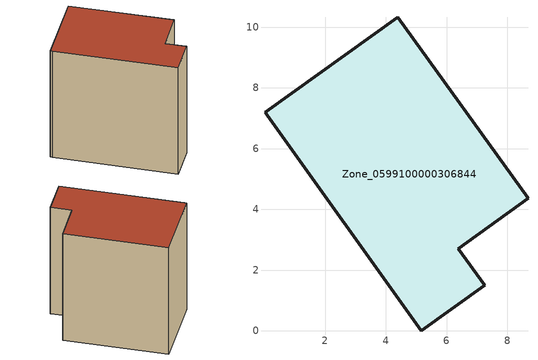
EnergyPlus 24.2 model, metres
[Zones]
Zone_0599100000306844
 floor ground (C_G): 6.38,2.71 7.25,1.5 5.16,0 0.1,7.09 0.03,7.2 4.39,10.33 8.68,4.36 z0
 wall outside (C_F): 7.25,1.5 6.38,2.71 8.68,4.36 4.39,10.33 0.03,7.2 0.1,7.09 5.16,0 7.25,1.5 z0:8.77
 roof outside (C_R): 0.03,7.2 0.1,7.09 5.16,0 7.25,1.5 6.38,2.71 8.68,4.36 4.39,10.33 z8.77
[BUILDING]
Pand.0599100000306844: North Axis=0; Terrain=City; Loads Convergence Tolerance Value=0.04; Temperature Convergence Tolerance Value=0.4; Solar Distribution=FullExterior; Maximum Number of Warmup Days=25; Minimum Number of Warmup Days=1
[Site:Location]
Rotterdam.The.Hague.AP_ZH_NLD Design_Conditions: Latitude=51.96; Longitude=4.45; Time Zone=1; Elevation=-4.5
[SITE:GROUNDTEMPERATURE:BUILDINGSURFACE]
18, 18, 18, 18, 18, 18, 18, 18, 18, 18, 18, 18
[MATERIAL] Thermal Absorptance=0.9; Solar Absorptance=0.7; Visible Absorptance=0.7
Name | Roughness | Thickness | Conductivity | Density | Specific Heat
G.TI.1975-1991 | MediumSmooth | 0.15 | 0.288461 | 540 | 1210
F.TI.1975-1991 | Rough | 0.3 | 0.230769 | 1920 | 840
R.TI.1975-1991 | MediumRough | 0.2 | 0.153846 | 1500 | 1000
[CONSTRUCTION]
C_G: G.TI.1975-1991
C_F: F.TI.1975-1991
C_R: R.TI.1975-1991
[ZONE]
Zone_0599100000306844: Type=1; Multiplier=1; Ceiling Height=Autocalculate; Volume=Autocalculate; Floor Area=autocalculate; Part of Total Floor Area=Yes
[ZONEINFILTRATION:DESIGNFLOWRATE]
Infil_Zone_0599100000306844: Zone or ZoneList or Space or SpaceList=Zone_0599100000306844; Schedule=AlwaysOn; Design Flow Rate Calculation Method=Flow/Area; Flow Rate per Floor Area=0.003; Constant Term Coefficient=1; Temperature Term Coefficient=0; Velocity Term Coefficient=0; Velocity Squared Term Coefficient=0
[HVACTEMPLATE:ZONE:IDEALLOADSAIRSYSTEM]
Zone_0599100000306844: Maximum Heating Supply Air Temperature=50; Minimum Cooling Supply Air Temperature=13; Maximum Heating Supply Air Humidity Ratio=0.0156; Minimum Cooling Supply Air Humidity Ratio=0.0077; Heating Limit=NoLimit; Cooling Limit=NoLimit; Dehumidification Control Type=ConstantSensibleHeatRatio; Cooling Sensible Heat Ratio=0.7; Dehumidification Setpoint=60; Humidification Control Type=None; Humidification Setpoint=30; Outdoor Air Method=None; Outdoor Air Flow Rate per Person=0.00944; Outdoor Air Flow Rate per Zone Floor Area=0; Outdoor Air Flow Rate per Zone=0; Demand Controlled Ventilation Type=None; Outdoor Air Economizer Type=NoEconomizer; Heat Recovery Type=None; Sensible Heat Recovery Effectiveness=0.7; Latent Heat Recovery Effectiveness=0.65
[ZONECONTROL:THERMOSTAT]
ThermostatControl_Zone_0599100000306844: Zone or ZoneList=Zone_0599100000306844; Control Type Schedule=DualSetpointControlType; Control 1=Thermostat_Zone_0599100000306844; Temperature Difference Between Cutout And Setpoint=0
[THERMOSTATSETPOINT:DUALSETPOINT]
Thermostat_Zone_0599100000306844: Heating Setpoint Temperature Schedule=HeatingSetpoint_Zone_0599100000306844; Cooling Setpoint Temperature Schedule=CoolingSetpoint_Zone_0599100000306844
[SCHEDULE:COMPACT]
HeatingSetpoint_Zone_0599100000306844: Through: 12/31, For: AllDays, Until: 24:00, 21
CoolingSetpoint_Zone_0599100000306844: Through: 12/31, For: AllDays, Until: 24:00, 24
DualSetpointControlType: Through: 12/31, For: AllDays, Until: 24:00, 4
AlwaysOn: Through: 12/31, For: AllDays, Until: 24:00, 1
